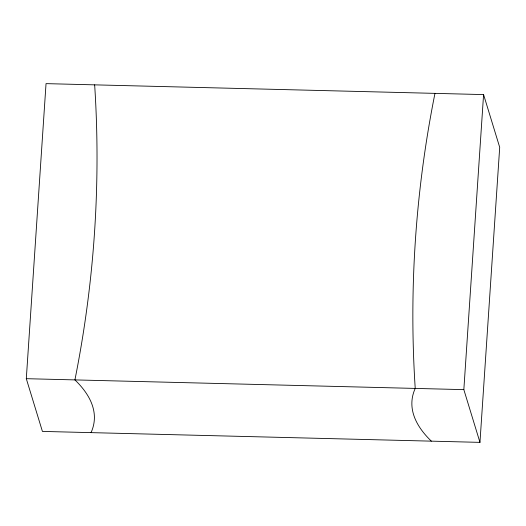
<?xml version="1.0" encoding="UTF-8"?>
<svg xmlns="http://www.w3.org/2000/svg" width="526" height="526" viewBox="0 0 526 526"><rect width="100%" height="100%" fill="white"/><g stroke="black" fill="none" stroke-linecap="round" stroke-linejoin="round"><path stroke-width="0.79" d="M26.3 378.687L46.038 83.634L483.578 94.588L499.7 147.313L479.962 442.366L42.422 431.412L26.3 378.687L463.84 389.635L479.962 442.366M463.84 389.635L483.578 94.588M431.346 441.15A318.329 105.509 3.8 0 1 415.224 388.418A1258.613 1178.135 -17 0 1 434.963 93.372M94.654 84.85A1258.613 1178.135 -17 0 1 74.916 379.903A318.329 105.509 3.8 0 1 91.037 432.628"/></g></svg>
